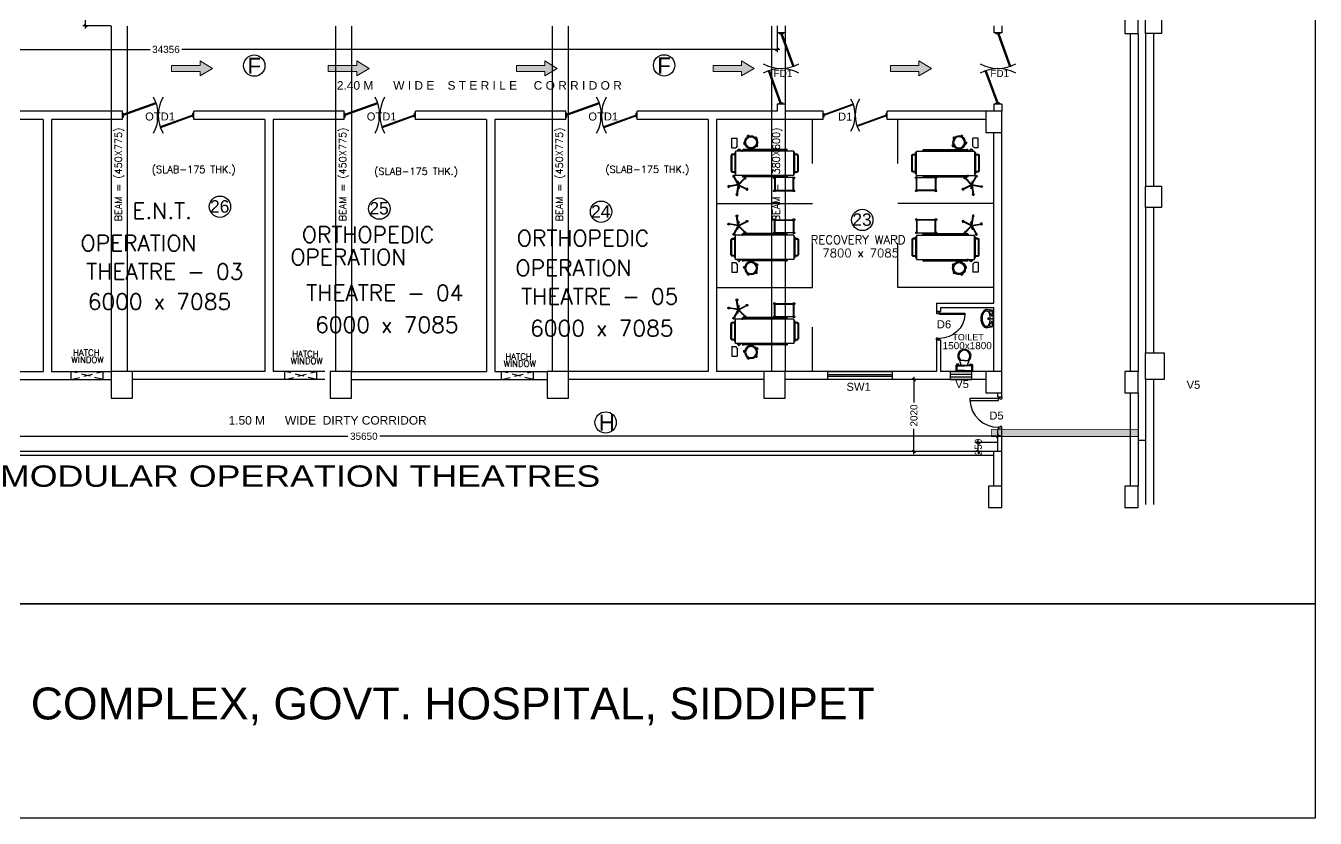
# Model space of a CAD drawing. Header units: inches. Extents: x 29 to 58722, y 13 to 52640.
# Drawn here: x 22475 to 58722, y 13 to 22287 of the extents above; entities that cross this region are included whole.
import ezdxf
from ezdxf.enums import TextEntityAlignment as Align

# ---------------------------------------------------------------- set-up
doc = ezdxf.new("R2010")
doc.units = ezdxf.units.IN
doc.header["$MEASUREMENT"] = 0
doc.linetypes.add('DASHED', pattern=[0.75, 0.5, -0.25])
doc.linetypes.add('HIDDEN', pattern=[0.375, 0.25, -0.125])
for name, color, linetype in [('BEAMS', 1, 'Continuous'), ('Beds', 33, 'Continuous'), ('BLOCKS-PROP', 2, 'Continuous'), ('Cal Hat', 8, 'Continuous'), ('DOOR', 32, 'Continuous'), ('Exp.Joint', 104, 'Continuous'), ('Fire Door', 10, 'Continuous'), ('furniture', 33, 'Continuous'), ('joinery', 7, 'Continuous'), ('LA-column', 3, 'Continuous'), ('LOADING', 140, 'Continuous'), ('P-Wall', 8, 'Continuous'), ('Room Dim', 1, 'Continuous'), ('TEXT', 6, 'Continuous'), ('TITLE', 7, 'Continuous'), ('Toi-Euip', 8, 'Continuous'), ('toi-fix', 46, 'Continuous'), ('TXT', 6, 'Continuous'), ('Walls', 7, 'Continuous'), ('WIN', 151, 'Continuous'), ('Window', 4, 'Continuous')]:
    doc.layers.add(name, color=color, linetype=linetype)
doc.styles.add('ari', font='arial.ttf')
doc.styles.add('ARIAL', font='arial.ttf')
doc.styles.add('ROMANS', font='romans.shx')
doc.linetypes.add('ZIGZAG', pattern='A,0.0001,-0.2,[131,ltypeshp.shx,S=0.2,R=0,X=-0.2,Y=0],-0.4,[131,ltypeshp.shx,S=0.2,R=180,X=0.2,Y=0],-0.2', length=0.8001)
doc.dimstyles.new('int. dim', dxfattribs={"dimtxt": 450, "dimasz": 80, "dimexe": 80, "dimexo": 0, "dimgap": 70, "dimtad": 0, "dimdec": 0, "dimzin": 12, "dimdsep": 46, "dimtxsty": 'ari', "dimblk": 'OBLIQUE', "dimcen": 2, "dimdle": 80, "dimclrd": 256, "dimclre": 256, "dimclrt": 6, "dimadec": 0, "dimazin": 0, "dimtfac": 1, "dimtdec": 0, "dimtix": 1, "dimtmove": 2, "dimatfit": 3, "dimfxl": 1, "dimtolj": 1, "dimtzin": 0, "dimlwd": -1, "dimlwe": -1, "dimarcsym": 0})

# ---------------------------------------------------------------- blocks, each defined once
blk = doc.blocks.new('A$C15456D16')
at = {"layer": 'Fire Door'}
for p, q in [((-1000, 56), (-972, 56)), ((-1000, -56), (-1000, 56)), ((-1000, 56), (-972, 56)), ((-1000, -56), (-1000, 56)), ((-1000, 56), (-972, 56)), ((-1000, -56), (-1000, 56)), ((-979, -23), (-969, 4)), ((-979, -23), (-969, 4)), ((-979, -23), (-969, 4)), ((-972, -56), (-972, 56)), ((-972, -56), (-972, 56)), ((-972, -56), (-972, 56)), ((-969, 4), (-56, -329)), ((-969, 4), (-56, -329)), ((-969, 4), (-56, -329)), ((969, -4), (56, 329)), ((969, -4), (56, 329)), ((969, -4), (56, 329)), ((979, 23), (65, 355)), ((979, 23), (65, 355)), ((979, 23), (65, 355)), ((248, 289), (238, 262)), ((248, 289), (238, 262)), ((248, 289), (238, 262)), ((791, 76), (243, 276)), ((791, 76), (243, 276)), ((791, 76), (243, 276)), ((796, 89), (786, 63)), ((796, 89), (786, 63)), ((796, 89), (786, 63)), ((979, 23), (969, -4)), ((979, 23), (969, -4)), ((979, 23), (969, -4)), ((1000, 56), (972, 56)), ((972, -56), (972, 56)), ((1000, 56), (972, 56)), ((972, -56), (972, 56)), ((1000, 56), (972, 56)), ((972, -56), (972, 56)), ((1000, -56), (1000, 56)), ((1000, -56), (1000, 56)), ((1000, -56), (1000, 56)), ((-1000, -56), (-972, -56)), ((-1000, -56), (-972, -56)), ((-1000, -56), (-972, -56)), ((-979, -23), (-65, -355)), ((-979, -23), (-65, -355)), ((-979, -23), (-65, -355)), ((-796, -89), (-786, -63)), ((-796, -89), (-786, -63)), ((-796, -89), (-786, -63)), ((-791, -76), (-243, -276)), ((-791, -76), (-243, -276)), ((-791, -76), (-243, -276)), ((-238, -262), (-248, -289)), ((-238, -262), (-248, -289)), ((-238, -262), (-248, -289)), ((1000, -56), (972, -56)), ((1000, -56), (972, -56)), ((1000, -56), (972, -56))]:
    blk.add_line(p, q, dxfattribs=at)
at = {"layer": 'Fire Door', "extrusion": (0, 0, -1)}
for centre, major_axis, start_param, end_param in [((-1000, 0), (-1000, 0), 2.617886, 3.665084), ((-1000, 0), (-1000, 0), 2.617886, 3.665084), ((-1000, 0), (-1000, 0), 2.617886, 3.665084), ((1000, 0), (1000, 0), 2.618102, 3.665299), ((1000, 0), (1000, 0), 2.618102, 3.665299), ((1000, 0), (1000, 0), 2.618102, 3.665299)]:
    blk.add_ellipse(centre, major_axis=major_axis, ratio=1, start_param=start_param, end_param=end_param, dxfattribs=at)
blk = doc.blocks.new('Z$W@#5624')
at = {"layer": 'DOOR'}
for p, q in [((19, 470), (840, 769)), ((28, 446), (849, 745)), ((188, 518), (680, 697)), ((676, 709), (685, 685)), ((0, 400), (0, 499)), ((0, 499), (25, 499)), ((0, 400), (25, 400)), ((19, 470), (28, 446)), ((25, 400), (25, 499)), ((183, 529), (192, 506)), ((1770, 453), (949, 154)), ((1779, 429), (957, 130)), ((1610, 381), (1117, 202)), ((1614, 369), (1606, 393)), ((1779, 429), (1770, 453)), ((1798, 499), (1773, 499)), ((1773, 400), (1773, 499)), ((1798, 400), (1773, 400)), ((1798, 400), (1798, 499)), ((1113, 214), (1122, 190))]:
    blk.add_line(p, q, dxfattribs=at)
at = {"layer": 'DOOR', "color": 145}
for centre, start_param, end_param in [((0, 449), 2.617994, 3.665191), ((1798, 449), -0.523599, 0.523599)]:
    blk.add_ellipse(centre, major_axis=(-899, 0), ratio=1, start_param=start_param, end_param=end_param, dxfattribs=at)
blk = doc.blocks.new('HF12177-P')
for p, q in [((-0.02, -0.007), (-0.189, 0.225)), ((0, 0), (-0.172, 0.237)), ((0, 0), (0.172, 0.237)), ((0.02, -0.007), (0.189, 0.225)), ((-0.063, -0.027), (-0.295, -0.102)), ((-0.01, -0.031), (-0.289, -0.121)), ((-0.12, -0.015), (-0.12, -0.019)), ((-0.112, -0.007), (0.112, -0.007)), ((-0.112, -0.027), (0.112, -0.027)), ((-0.1, -0.007), (-0.1, -0.027)), ((-0.01, -0.031), (-0.01, -0.324)), ((0.01, -0.031), (0.01, -0.324)), ((0.01, -0.031), (0.289, -0.121)), ((0.063, -0.027), (0.295, -0.102)), ((0.1, -0.007), (0.1, -0.027)), ((0.12, -0.015), (0.12, -0.019))]:
    blk.add_line(p, q)
for centre, radius, start, end in [((-0.185, 0.238), 0.03, 325.4712, 286.5288), ((-0.182, 0.23), 0.008, 126.3733, 216), ((0, -0.017), 0.315, 125.6267, 126.3733), ((-0.179, 0.233), 0.008, 36, 125.6267), ((0.185, 0.238), 0.03, 253.4712, 214.5288), ((0.179, 0.233), 0.008, 54.3733, 144), ((0, -0.017), 0.315, 53.6267, 54.3733), ((0.182, 0.23), 0.008, 324, 53.6267), ((-0.3, -0.114), 0.03, 37.4712, 358.5288), ((-0.293, -0.11), 0.008, 108, 197.6267), ((0, -0.017), 0.315, 197.6267, 198.3733), ((-0.291, -0.114), 0.008, 198.3733, 288), ((-0.112, -0.015), 0.008, 90, 180), ((-0.112, -0.019), 0.008, 180, 270), ((0, -0.332), 0.03, 109.4712, 70.5288), ((-0.002, -0.324), 0.008, 180, 269.6267), ((0, -0.017), 0.315, 269.6267, 270.3733), ((0.002, -0.324), 0.008, 270.3733, 0), ((0.112, -0.015), 0.008, 0, 90), ((0.112, -0.019), 0.008, 270, 0), ((0.3, -0.114), 0.03, 181.4712, 142.5288), ((0.291, -0.114), 0.008, 252, 341.6267), ((0.293, -0.11), 0.008, 342.3733, 72), ((0, -0.017), 0.315, 341.6267, 342.3733)]:
    blk.add_arc(centre, radius, start, end)
blk = doc.blocks.new('HF10037A-P')
for p, q in [((-0.216, 0.279), (-0.23, 0.221)), ((-0.23, 0.221), (-0.206, 0.215)), ((-0.216, 0.279), (-0.192, 0.273)), ((-0.192, 0.273), (-0.206, 0.215)), ((-0.164, 0.006), (-0.149, 0.026)), ((-0.164, 0.006), (-0.116, -0.03)), ((-0.149, 0.026), (-0.101, -0.01)), ((-0.03, 0.413), (-0.03, 0.388)), ((0.03, 0.413), (-0.03, 0.413)), ((0.03, 0.388), (-0.03, 0.388)), ((0.03, 0.413), (0.03, 0.388)), ((0.096, -0.011), (0.146, 0.023)), ((0.111, 0.011), (0.116, 0.003)), ((0.111, -0.031), (0.16, 0.003)), ((0.16, 0.003), (0.146, 0.023)), ((0.191, 0.27), (0.215, 0.277)), ((0.191, 0.27), (0.209, 0.212)), ((0.191, 0.237), (0.2, 0.24)), ((0.209, 0.212), (0.233, 0.22)), ((0.215, 0.277), (0.233, 0.22)), ((-0.116, -0.03), (-0.101, -0.01)), ((0.111, -0.031), (0.096, -0.011))]:
    blk.add_line(p, q)
for radius in [0.21, 0.177]:
    blk.add_circle((0, 0.177), radius)
for centre, radius, start, end in [((0, 0.325), 0.0925, 71.0754, 108.9246), ((-0.138, 0.229), 0.0925, 147.3419, 185.1912), ((-0.284, 0.265), 0.0925, 327.3419, 5.1912), ((-0.087, 0.058), 0.0925, 214.1875, 252.0368), ((-0.177, -0.062), 0.0925, 34.1875, 72.0368), ((0, 0.475), 0.0925, 251.0754, 288.9246), ((0.171, -0.066), 0.0925, 105.5121, 143.3614), ((0, 0.177), 0.2, 303.6037, 17.3657), ((0.086, 0.058), 0.0925, 285.5121, 323.3614), ((0.284, 0.268), 0.0925, 178.8412, 216.6904), ((0.141, 0.222), 0.0925, 358.8412, 36.6904)]:
    blk.add_arc(centre, radius, start, end)
blk = doc.blocks.new('ME17678-P')
at = {"layer": 'furniture', "color": 21}
for p, q in [((-0.05, 0.175), (0.26, 0.175)), ((-0.05, 0.175), (-0.05, 0.05)), ((0, 0), (-0.05, 0.05)), ((0, 0), (0.26, 0)), ((0.26, 0.175), (0.26, 0))]:
    blk.add_line(p, q, dxfattribs=at)
blk = doc.blocks.new('A$C6969112B')
at = {"layer": 'furniture', "color": 8}
for p, q in [((428, 1689), (478, 1729)), ((428, 1654), (478, 1615)), ((432, 1559), (432, 1557)), ((434, 343), (434, 1557)), ((451, 343), (451, 1557)), ((453, 1559), (453, 1557)), ((476, 1595), (476, 1561)), ((478, 1766), (1160, 1766)), ((478, 131), (478, 1766)), ((521, 1793), (1116, 1793)), ((521, 1766), (521, 1793)), ((1116, 1766), (1116, 1793)), ((1160, 131), (1160, 1766)), ((1162, 1595), (1162, 1561)), ((1185, 1559), (1185, 1557)), ((1186, 343), (1186, 1557)), ((1204, 343), (1204, 1557)), ((1205, 1559), (1205, 1557)), ((1234, 703), (1212, 703)), ((1212, 703), (1212, 650)), ((1223, 650), (1212, 650)), ((1223, 131), (1223, 676)), ((1223, 676), (1594, 676)), ((1223, 659), (1577, 659)), ((1234, 703), (1234, 676)), ((1577, 659), (1577, 148)), ((1605, 703), (1583, 703)), ((1583, 703), (1583, 676)), ((1594, 676), (1594, 131)), ((1605, 650), (1594, 650)), ((1605, 703), (1605, 650)), ((432, 340), (432, 343)), ((453, 340), (453, 343)), ((476, 304), (476, 339)), ((1160, 131), (478, 131)), ((521, 105), (521, 131)), ((1116, 105), (521, 105)), ((1116, 105), (1116, 131)), ((1162, 304), (1162, 339)), ((1185, 340), (1185, 343)), ((1205, 340), (1205, 343)), ((1223, 157), (1212, 157)), ((1212, 157), (1212, 105)), ((1234, 105), (1212, 105)), ((1577, 148), (1223, 148)), ((1594, 131), (1223, 131)), ((1234, 131), (1234, 105)), ((1583, 131), (1583, 105)), ((1605, 105), (1583, 105)), ((1605, 157), (1594, 157)), ((1605, 157), (1605, 105))]:
    blk.add_line(p, q, dxfattribs=at)
for points in [[(565, 1793), (565, 1854, -0.414214), (608, 1897), (1029, 1897, -0.414214), (1073, 1854), (1073, 1793)], [(587, 1793), (587, 1854, -0.414214), (608, 1875), (1029, 1875, -0.414214), (1051, 1854), (1051, 1793)], [(476, 1593), (451, 1585, 0.318781), (430, 1563), (430, 1559), (455, 1559), (455, 1563), (476, 1563)], [(1162, 1593), (1186, 1585, -0.318781), (1208, 1563), (1208, 1559), (1182, 1559), (1182, 1563), (1162, 1563)], [(476, 307), (451, 314, -0.318781), (430, 336), (430, 340), (455, 340), (455, 336), (476, 336)], [(1073, 105), (1073, 44, -0.414214), (1029, 0), (608, 0, -0.414214), (565, 44), (565, 105)], [(1051, 105), (1051, 44, -0.414214), (1029, 22), (608, 22, -0.414214), (587, 44), (587, 105)], [(1162, 307), (1186, 314, 0.318781), (1208, 336), (1208, 340), (1182, 340), (1182, 336), (1162, 336)]]:
    blk.add_lwpolyline(points, format="xyb", dxfattribs=at)
for points in [[(432, 1557), (453, 1557)], [(476, 1595), (478, 1595)], [(476, 1561), (478, 1561)], [(1162, 1595), (1160, 1595)], [(1162, 1561), (1160, 1561)], [(1205, 1557), (1185, 1557)], [(432, 343), (453, 343)], [(476, 339), (478, 339)], [(476, 304), (478, 304)], [(1162, 339), (1160, 339)], [(1162, 304), (1160, 304)], [(1205, 343), (1185, 343)]]:
    blk.add_lwpolyline(points, dxfattribs=at)
blk.add_circle((435, 1672), 9.27, dxfattribs=at)
for centre, radius, start, end in [((441, 1672), 21.4, 125.427, 234.573), ((1289, 676), 80.7, 161.0754, 198.9246), ((1158, 676), 80.7, 0, 18.9246), ((1660, 676), 80.7, 161.0754, 180), ((1529, 676), 80.7, 341.0754, 18.9246), ((1289, 131), 80.7, 161.0754, 198.9246), ((1158, 131), 80.7, 341.0754, 0), ((1660, 131), 80.7, 180, 198.9246), ((1529, 131), 80.7, 341.0754, 18.9246)]:
    blk.add_arc(centre, radius, start, end, dxfattribs=at)
at = {"layer": 'LOADING', "color": 8, "xscale": -872.7299101983663, "yscale": 872.7299101983663, "zscale": 872.7299101979671}
blk.add_blockref('ME17678-P', (343, 1719), dxfattribs=at)
at = {"layer": 'LOADING', "color": 8, "yscale": 872.7299101983663, "zscale": 872.7299101979671}
for name, p, xscale, rotation in [('HF12177-P', (1425, 1676), -872.7299101979006, 170.2976301882088), ('HF10037A-P', (215, 1178), -872.7299102004868, 353.6512974186875)]:
    blk.add_blockref(name, p, dxfattribs=dict(at, xscale=xscale, rotation=rotation))
blk = doc.blocks.new('1000')
at = {"layer": 'DOOR'}
for p, q in [((0, -100), (0, 0)), ((0, 0), (50, 0)), ((50, -100), (0, -100)), ((50, 0), (50, -2)), ((63, -49), (50, -49)), ((50, -49), (50, -100)), ((50, -100), (50, -901)), ((100, -100), (50, -100)), ((63, -13), (61, -13)), ((63, -13), (63, -49)), ((100, -901), (100, -100)), ((837, -13), (837, -49)), ((837, -13), (839, -13)), ((837, -49), (850, -49)), ((850, 0), (850, -2)), ((900, 0), (850, 0)), ((850, -49), (850, -100)), ((850, -100), (900, -100)), ((900, -100), (900, 0)), ((50, -901), (100, -901))]:
    blk.add_line(p, q, dxfattribs=at)
for centre, major_axis, start_param, end_param in [((50, -13), (-7.95, 7.95), 3.926991, 5.497787), ((850, -13), (7.95, 7.95), 0.785398, 2.356194)]:
    blk.add_ellipse(centre, major_axis=major_axis, ratio=1, start_param=start_param, end_param=end_param, dxfattribs=at)
at = {"layer": 'DOOR', "color": 145}
blk.add_ellipse((64, -115), major_axis=(-520, 590), ratio=1, start_param=2.464943, end_param=4.009476, dxfattribs=at)
blk = doc.blocks.new('_Oblique')
at = {"color": 0, "linetype": 'ByBlock', "lineweight": -2}
blk.add_line((-0.5, -0.5), (0.5, 0.5), dxfattribs=at)
blk = doc.blocks.new('*D48')
at = {"layer": 'Defpoints', "color": 0}
for p in [(47760, 12342), (47442, 10322), (47760, 10322)]:
    blk.add_point(p, dxfattribs=at)
at = {"layer": 'P-Wall'}
for p, q in [((47760, 12342), (47362, 12342)), ((47442, 12422), (47442, 11702)), ((47442, 10242), (47442, 10962)), ((47760, 10322), (47362, 10322))]:
    blk.add_line(p, q, dxfattribs=at)
at = {"layer": 'P-Wall', "xscale": 80, "yscale": 80, "zscale": 80}
for p, rotation in [((47442, 12342), 90), ((47442, 10322), 270)]:
    blk.add_blockref('_Oblique', p, dxfattribs=dict(at, rotation=rotation))
at = {"layer": 'P-Wall', "color": 6, "insert": (47442, 11332), "char_height": 200, "attachment_point": 5, "rotation": 90, "style": 'ari'}
blk.add_mtext('\\A1;2020', dxfattribs=at)
blk = doc.blocks.new('*D49')
at = {"layer": 'Defpoints', "color": 0}
for p in [(49251, 10572), (49802, 10572), (49687, 10322)]:
    blk.add_point(p, dxfattribs=at)
at = {"layer": 'P-Wall'}
for p, q in [((49802, 10572), (49171, 10572)), ((49251, 10572), (49251, 10652)), ((49251, 10322), (49251, 10572)), ((49687, 10322), (49171, 10322)), ((49251, 10322), (49251, 10242))]:
    blk.add_line(p, q, dxfattribs=at)
at = {"layer": 'P-Wall', "xscale": 80, "yscale": 80, "zscale": 80}
for p, rotation in [((49251, 10572), 270), ((49251, 10322), 90)]:
    blk.add_blockref('_Oblique', p, dxfattribs=dict(at, rotation=rotation))
at = {"layer": 'P-Wall', "color": 6, "insert": (49251, 10447), "char_height": 200, "attachment_point": 5, "rotation": 90, "style": 'ari'}
blk.add_mtext('\\A1;250', dxfattribs=at)
blk = doc.blocks.new('A$C5FEC0201')
at = {"layer": 'Toi-Euip'}
for p, q in [((0, 473), (185, 494)), ((0, 465), (191, 487)), ((0, 473), (0, 21)), ((10, 458), (10, 40)), ((0, 29), (191, 7)), ((0, 21), (185, 0)), ((72, 323), (39, 323)), ((72, 248), (39, 248)), ((67, 169), (39, 169)), ((54, 310), (54, 337)), ((54, 236), (54, 262)), ((54, 156), (54, 183)), ((173, 246), (112, 246)), ((143, 277), (143, 216))]:
    blk.add_line(p, q, dxfattribs=at)
for centre, radius in [((54, 323), 6.43), ((54, 248), 6.43), ((54, 169), 6.43), ((143, 246), 21.6), ((143, 246), 15.5), ((143, 246), 10.9)]:
    blk.add_circle(centre, radius, dxfattribs=at)
for centre, radius, start, end in [((-15, 454), 24.7, 11.1451, 53.7785), ((66, 397), 34, 151.9192, 201.3561), ((75, 413), 49.2, 215.0585, 257.193), ((155, 371), 126, 140.5982, 160.4136), ((76, 442), 20.7, 62.4908, 153.191), ((73, 396), 31.9, 253.9654, 299.9209), ((68, 406), 56.9, 34.9669, 71.6496), ((114, 361), 26.8, 118.2715, 163.614), ((107, 378), 8.55, 353.1526, 127.3039), ((273, 323), 167, 149.5902, 175.9719), ((120, 410), 8.6, 136.0403, 216.1074), ((101, 427), 17.9, 320.4642, 39.5358), ((121, 409), 8.72, 204.5104, 300.3287), ((203, 375), 80.1, 113.693, 156.3813), ((191, 356), 94.7, 75.5854, 102.6546), ((195, 411), 83.2, 73.2392, 96.9959), ((198, 409), 78.1, 56.7911, 95.1402), ((173, 329), 126, 27.7975, 70.6946), ((197, 387), 106, 42.34, 78.5521), ((182, 367), 123, 31.8415, 61.2146), ((66, 263), 287, 13.6801, 43.1199), ((73, 260), 247, 0.5187, 31.0564), ((135, 301), 200, 16.9894, 40.6854), ((45, 247), 303, 336.1951, 21.8497), ((-16, 41), 25.7, 308.7487, 358.5796), ((66, 95), 34, 158.6439, 208.0808), ((75, 79), 49.2, 102.807, 144.9415), ((155, 121), 126, 199.5864, 219.4018), ((76, 50), 20.7, 206.809, 297.5092), ((73, 96), 31.9, 60.0791, 106.0346), ((68, 86), 56.9, 288.3504, 325.0331), ((114, 132), 26.8, 196.386, 241.7285), ((898, 213), 801, 171.2228, 177.52), ((830, 250), 732, 180.2431, 185.5482), ((397, 201), 296, 184.2321, 193.8267), ((107, 113), 7.39, 228.2984, 348.6803), ((218, 146), 110, 188.0202, 245.0221), ((120, 82), 8.6, 143.8926, 223.9597), ((121, 84), 7.73, 75.1523, 157.9307), ((101, 65), 17.9, 320.4642, 39.5358), ((200, 112), 70.9, 246.7779, 302.4081), ((198, 99), 99.5, 262.3942, 318.6169), ((196, 102), 94.4, 267.2238, 318.0895), ((164, 170), 140, 301.8603, 338.3132), ((67, 229), 275, 316.2173, 337.6674), ((60, 236), 294, 316.3845, 351.023), ((23, 243), 298, 335.4107, 3.8454), ((83, 251), 274, 347.1391, 16.8516)]:
    blk.add_arc(centre, radius, start, end, dxfattribs=at)
blk = doc.blocks.new('A$C70ED7303')
at = {"layer": 'toi-fix', "color": 8}
for p, q in [((0, 0), (229, 0)), ((229, 0), (229, -174)), ((-229, 0), (0, 0)), ((-229, -174), (-229, 0)), ((229, -174), (-229, -174)), ((-218, -207), (-218, -185)), ((-218, -185), (-174, -185)), ((-153, -207), (-218, -207)), ((-207, -44), (-207, -131)), ((0, -22), (-185, -22)), ((-185, -153), (0, -153)), ((-174, -185), (-174, -174)), ((-153, -174), (-153, -207)), ((-87, -174), (-131, -305)), ((0, -305), (-87, -305)), ((0, -22), (185, -22)), ((185, -153), (0, -153)), ((0, -305), (87, -305)), ((87, -174), (131, -305)), ((153, -174), (153, -207)), ((153, -207), (218, -207)), ((174, -185), (174, -174)), ((218, -185), (174, -185)), ((207, -44), (207, -131)), ((218, -207), (218, -185))]:
    blk.add_line(p, q, dxfattribs=at)
for centre, major_axis, start_param, end_param in [((-188, -41), (13.6, -13.6), 2.214297, 4.068888), ((-188, -134), (-13.6, -13.6), 5.35589, 7.21048), ((-7, -436), (-128, -128), 4.686239, 7.105146), ((5, -435), (-113, -113), 4.541602, 7.039318), ((7, -436), (56, -172), -0.351019, 2.067888), ((-5, -435), (-113, -113), 0.814663, 3.31238), ((188, -41), (13.6, -13.6), 0.643501, 2.498091), ((188, -134), (-13.6, -13.6), 0.643501, 2.498091)]:
    blk.add_ellipse(centre, major_axis=major_axis, ratio=1, start_param=start_param, end_param=end_param, dxfattribs=at)
blk = doc.blocks.new('A$C6C0004E6')
at = {"layer": 'DOOR', "color": 161, "linetype": 'Continuous'}
for p, q in [((-900, 0), (-900, 230)), ((0, 0), (0, 230))]:
    blk.add_line(p, q, dxfattribs=at)
at = {"layer": 'DOOR', "color": 161, "linetype": 'DASHED', "ltscale": 500}
for p, q in [((-900, 0), (0, 230)), ((0, 0), (-900, 230))]:
    blk.add_line(p, q, dxfattribs=at)
blk = doc.blocks.new('A$C279266B1')
at = {"lineweight": 0}
h = blk.add_hatch(color=3, dxfattribs=at)
h.set_gradient(color1=(55, 181, 38), color2=(106, 220, 91), rotation=90, one_color=1, tint=0.61, name='CYLINDER')
h.paths.add_polyline_path([(0, -88), (-798, -88), (-798, -211), (-1152, 0), (-798, 211), (-798, 88), (0, 88)])
at = {"color": 7, "lineweight": 0, "flags": 128}
blk.add_lwpolyline([(0, -88), (-798, -88), (-798, -211), (-1152, 0), (-798, 211), (-798, 88), (0, 88), (0, -88)], dxfattribs=at)
blk = doc.blocks.new('*D59')
at = {"layer": 'BEAMS'}
for p, q in [((24875, 37337), (24077, 37337)), ((24157, 37417), (24157, 30248)), ((24157, 22207), (24157, 29375)), ((24875, 22287), (24077, 22287))]:
    blk.add_line(p, q, dxfattribs=at)
at = {"layer": 'Defpoints', "color": 0}
for p in [(24875, 37337, 2), (24157, 22287), (24875, 22287, 2)]:
    blk.add_point(p, dxfattribs=at)
at = {"layer": 'BEAMS', "xscale": 80, "yscale": 80, "zscale": 80}
for p, rotation in [((24157, 37337), 90), ((24157, 22287), 270)]:
    blk.add_blockref('_Oblique', p, dxfattribs=dict(at, rotation=rotation))
at = {"layer": 'BEAMS', "color": 6, "insert": (24157, 29812), "char_height": 200, "attachment_point": 5, "rotation": 90, "style": 'ari'}
blk.add_mtext('\\A1;15050', dxfattribs=at)
blk = doc.blocks.new('*D61')
at = {"layer": 'BEAMS'}
for p, q in [((43593, 22087), (43593, 21542)), ((9157, 21622), (25969, 21622)), ((9237, 21087), (9237, 21702)), ((43673, 21622), (26861, 21622))]:
    blk.add_line(p, q, dxfattribs=at)
at = {"layer": 'Defpoints', "color": 0}
for p in [(43593, 22087), (43593, 21622), (9237, 21087, -18)]:
    blk.add_point(p, dxfattribs=at)
at = {"layer": 'BEAMS', "xscale": 80, "yscale": 80, "zscale": 80, "rotation": 180}
blk.add_blockref('_Oblique', (9237, 21622), dxfattribs=at)
at = {"layer": 'BEAMS', "xscale": 80, "yscale": 80, "zscale": 80}
blk.add_blockref('_Oblique', (43593, 21622), dxfattribs=at)
at = {"layer": 'BEAMS', "color": 6, "insert": (26415, 21622), "char_height": 200, "attachment_point": 5, "style": 'ari'}
blk.add_mtext('\\A1;34356', dxfattribs=at)
blk = doc.blocks.new('*D65')
at = {"layer": 'BEAMS'}
for p, q in [((14152, 11036), (14152, 10667)), ((14072, 10747), (31531, 10747)), ((49882, 10747), (32423, 10747)), ((49802, 10572), (49802, 10827))]:
    blk.add_line(p, q, dxfattribs=at)
at = {"layer": 'Defpoints', "color": 0}
for p in [(14152, 11036), (49802, 10747), (49802, 10572)]:
    blk.add_point(p, dxfattribs=at)
at = {"layer": 'BEAMS', "xscale": 80, "yscale": 80, "zscale": 80, "rotation": 180}
blk.add_blockref('_Oblique', (14152, 10747), dxfattribs=at)
at = {"layer": 'BEAMS', "xscale": 80, "yscale": 80, "zscale": 80}
blk.add_blockref('_Oblique', (49802, 10747), dxfattribs=at)
at = {"layer": 'BEAMS', "color": 6, "insert": (31977, 10747), "char_height": 200, "attachment_point": 5, "style": 'ari'}
blk.add_mtext('\\A1;35650', dxfattribs=at)

msp = doc.modelspace()

# ---------------------------------------------------------------- hatches: boundary and pattern name
at = {"layer": 'Exp.Joint', "linetype": 'HIDDEN'}
msp.add_hatch(color=256, dxfattribs=at).paths.add_polyline_path([(49617.077, 10941.967), (53747.078, 10941.967), (53747.078, 10741.967), (49617.077, 10741.967)])

# ---------------------------------------------------------------- linework, layer by layer
at = {"layer": 'BEAMS', "linetype": 'DASHED'}
for p, q in [((24874.493, 22286.584), (24874.493, 12571.546)), ((25324.493, 22286.584), (25324.493, 12571.546)), ((31182.994, 22286.599), (31182.994, 12571.562)), ((31632.994, 22286.599), (31632.994, 12571.562)), ((37275.907, 22286.599, -2.39), (37275.907, 12571.562, -2.39)), ((37725.907, 22286.599, -2.39), (37725.907, 12571.562, -2.39)), ((43439.907, 22286.599, -2.39), (43439.907, 12571.562, -2.39)), ((43819.907, 22286.599, -2.39), (43819.907, 12571.562, -2.39))]:
    msp.add_line(p, q, dxfattribs=at)
at = {"layer": 'BEAMS', "color": 6}
for points in [[(28.849, 52640.385), (58722.019, 52640.385), (58722.019, 6039.12), (28.849, 6039.12)], [(28.849, 6039.12), (58722.019, 6039.12), (58722.019, 13.094), (28.849, 13.094)]]:
    msp.add_lwpolyline(points, close=True, dxfattribs=at)
at = {"layer": 'Beds', "linetype": 'ZIGZAG', "ltscale": 0.6}
for p, q in [((44587.32, 18414.07), (44587.32, 19656.57)), ((46986.847, 18414.07), (46986.847, 19656.57)), ((41887.083, 17295.839), (44587.32, 17295.839)), ((49687.083, 17295.839), (46986.847, 17295.839)), ((44587.32, 14931.863), (44587.32, 16174.363)), ((46986.847, 14931.863), (46986.847, 16174.363)), ((41887.083, 14933.703), (44587.32, 14933.703)), ((49687.083, 14933.703), (46986.847, 14933.703)), ((44587.32, 12571.567), (44587.32, 13814.067))]:
    msp.add_line(p, q, dxfattribs=at)
at = {"layer": 'Cal Hat', "color": 1, "lineweight": 25}
for centre in [(28896.57, 21166.678), (40420.09, 21174.757), (27933.082, 17200.607), (32413.271, 17149.541), (38645.899, 17060.192), (45990.358, 16830.52), (38775.235, 11136.128)]:
    msp.add_circle(centre, 300, dxfattribs=at)
at = {"layer": 'Exp.Joint', "linetype": 'HIDDEN'}
msp.add_line((53947.078, 10630.885, 0.191), (53747.078, 10630.885, 0.191), dxfattribs=at)
msp.add_line((53947.078, 10630.885, 0.191), (53747.078, 10630.885, 0.191), dxfattribs=at)
at = {"layer": 'Exp.Joint', "linetype": 'HIDDEN', "const_width": 20, "elevation": 0.191}
msp.add_lwpolyline([(49617.077, 10941.967), (53747.078, 10941.967), (53747.078, 10741.967), (49617.077, 10741.967)], close=True, dxfattribs=at)
at = {"layer": 'LA-column', "color": 2}
for points, elevation in [([(53747.083, 22066.538), (53747.083, 22666.538), (53367.083, 22666.538), (53367.083, 22066.538)], 3.421), ([(54397.083, 22066.538), (53947.083, 22066.538), (53947.083, 22666.538), (54397.083, 22666.538)], 3.421), ([(49917.082, 19286.581), (49917.082, 19886.581), (49467.082, 19886.581), (49467.082, 19286.581)], 2.39), ([(54397.083, 17176.818), (53947.083, 17176.818), (53947.083, 17776.818), (54397.083, 17776.818)], 3.421), ([(54477.083, 12341.427), (53947.083, 12341.427), (53947.083, 13091.427), (54477.083, 13091.427)], 0.191), ([(25474.58, 11821.542), (25474.58, 12571.542), (24874.58, 12571.542), (24874.58, 11821.542)], 2.39), ([(31635.081, 11821.542), (31635.081, 12571.542), (31035.081, 12571.542), (31035.081, 11821.542)], 2.39), ([(37729.081, 11821.545), (37729.081, 12571.545), (37129.081, 12571.545), (37129.081, 11821.545)], 2.39), ([(43823.081, 11821.545), (43823.081, 12571.545), (43223.081, 12571.545), (43223.081, 11821.545)], 2.39), ([(49917.17, 11971.47), (49917.17, 12571.47), (49467.17, 12571.47), (49467.17, 11971.47)], 3.085), ([(53747.085, 11971.427), (53747.085, 12571.427), (53367.085, 12571.427), (53367.085, 11971.427)], 3.421), ([(49917.081, 8742.508), (49917.081, 9342.508), (49537.081, 9342.508), (49537.081, 8742.508)], 5.131), ([(53747.083, 8742.508), (53747.083, 9342.508), (53367.083, 9342.508), (53367.083, 8742.508)], 0.191)]:
    msp.add_lwpolyline(points, close=True, dxfattribs=dict(at, elevation=elevation))
at = {"layer": 'Walls', "linetype": 'Continuous'}
for p, q in [((43592.994, 22286.528), (43592.994, 22086.528)), ((43822.994, 22286.528), (43822.994, 22086.528)), ((49686.995, 22286.538), (49686.995, 22086.538)), ((49916.995, 22286.538), (49916.995, 22086.538)), ((43822.994, 22086.528), (43592.994, 22086.528)), ((49916.995, 22086.538), (49686.995, 22086.538)), ((53946.996, 22066.543, 2.39), (53946.992, 17776.935, 2.39)), ((54176.992, 22066.543, 2.39), (54176.992, 17776.935, 2.39)), ((43822.994, 20086.528), (43592.994, 20086.528)), ((43592.994, 20086.528), (43592.994, 19886.528)), ((43822.994, 20086.528), (43822.994, 19886.528)), ((49916.995, 20086.538), (49686.995, 20086.538)), ((49686.995, 20086.538), (49686.995, 19886.538)), ((49916.995, 20086.538), (49916.995, 19886.538)), ((25192.083, 19886.57), (21687.08, 19886.57, 2.39)), ((22967.083, 19656.57), (21687.08, 19656.57, 2.39)), ((22967.083, 19656.57), (22967.083, 12571.545)), ((25192.083, 19656.57), (23197.083, 19656.57)), ((23197.083, 19656.57), (23197.083, 12571.545)), ((25192.083, 19656.57), (25192.083, 19886.57)), ((31422.083, 19886.57), (27202.083, 19886.57)), ((27202.083, 19656.57), (27202.083, 19886.57)), ((29197.083, 19656.57), (27202.083, 19656.57)), ((29197.083, 19656.57), (29197.083, 12571.545)), ((31422.083, 19656.57), (29427.083, 19656.57)), ((29427.083, 19656.57), (29427.083, 12571.545)), ((31422.083, 19656.57), (31422.083, 19886.57)), ((37652.083, 19886.57), (33432.083, 19886.57)), ((33432.083, 19656.57), (33432.083, 19886.57)), ((35427.083, 19656.57), (33432.083, 19656.57)), ((35427.083, 19656.57), (35427.083, 12571.545)), ((37652.083, 19656.57), (35657.083, 19656.57)), ((35657.083, 19656.57), (35657.083, 12571.545)), ((37652.083, 19656.57), (37652.083, 19886.57)), ((43592.994, 19886.57), (39662.083, 19886.57)), ((39662.083, 19656.57), (39662.083, 19886.57)), ((41657.083, 19656.519), (39662.083, 19656.57)), ((41657.083, 19656.519), (41657.083, 12571.545)), ((44889.583, 19656.57), (41887.083, 19656.521)), ((41887.083, 19656.521), (41887.083, 12571.545)), ((44889.583, 19886.57), (43822.994, 19886.57)), ((44889.583, 19656.574), (44889.583, 19886.574)), ((49467.082, 19886.518, 1.929), (46689.583, 19886.574)), ((46689.583, 19656.574), (46689.583, 19886.574)), ((49467.082, 19656.518, 1.929), (46689.583, 19656.574)), ((49687.083, 14486.702), (49687.084, 19286.581)), ((49917.083, 12571.572), (49917.084, 19286.581)), ((53946.995, 17176.796, 2.39), (53946.994, 13091.41, 2.39)), ((54176.996, 17176.8, 2.39), (54176.994, 13091.41, 2.39)), ((48071.9, 14486.702), (49687.083, 14486.702)), ((48071.9, 14486.702), (48071.9, 14256.702)), ((48186.9, 14371.702), (49687.083, 14371.702)), ((48186.9, 14371.702), (48186.9, 14256.702)), ((49687.083, 12571.572), (49687.083, 14371.702)), ((48071.9, 13456.702), (48071.9, 12571.504)), ((48186.9, 13456.702), (48184.9, 12571.504)), ((19377.08, 12571.546), (22967.083, 12571.546)), ((19377.08, 12341.546), (24874.493, 12341.546)), ((23197.083, 12571.546), (24874.493, 12571.546)), ((29197.083, 12571.545), (25474.58, 12571.546)), ((30882.811, 12341.546), (25474.58, 12341.546)), ((30882.991, 12571.546), (29427.083, 12571.545)), ((31632.994, 12571.562), (35427.083, 12571.545)), ((31632.994, 12341.562), (37129.081, 12341.562)), ((35657.083, 12571.545), (37129.081, 12571.564)), ((41657.083, 12571.562), (37727.994, 12571.562)), ((43223.081, 12341.562), (37727.994, 12341.562)), ((43223.081, 12571.562), (41887.083, 12571.562)), ((48071.9, 12571.538), (43825.495, 12571.538)), ((49467.17, 12341.538), (43825.495, 12341.538)), ((49467.17, 12571.538), (48184.9, 12571.538)), ((53946.995, 12341.41, 2.39), (53946.994, 8828.828, 2.39)), ((54176.996, 12341.41, 2.39), (54176.994, 8828.828, 2.39)), ((49802.172, 11856.575), (49802.172, 11971.528)), ((49917.172, 11856.575), (49917.172, 11971.528)), ((53516.994, 11971.41, 2.39), (53516.993, 9342.49, 2.39)), ((53746.994, 11971.41, 2.39), (53746.993, 9342.49, 2.39)), ((49802.172, 10321.545), (49802.173, 10956.575)), ((49917.172, 10321.545), (49917.173, 10956.575)), ((49687.172, 9342.508), (49687.172, 10321.545)), ((49917.081, 9342.508, 5.131), (49917.172, 10321.545)), ((53516.902, 8742.49, 2.39), (53516.902, 8742.508, 2.39)), ((53746.992, 8742.508, 2.39), (53746.992, 8742.49, 2.39))]:
    msp.add_line(p, q, dxfattribs=at)
at = {"layer": 'Walls', "linetype": 'Continuous', "extrusion": (0.000145144, 2.25336e-17, 1)}
for p, q in [((53516.995, 22066.52, 2.39), (53516.996, 12571.41, 2.39)), ((53746.996, 22066.52, 2.39), (53746.996, 12571.41, 2.39))]:
    msp.add_line(p, q, dxfattribs=at)
at = {"layer": 'Walls'}
for p, q in [((49917.17, 12571.504), (48184.9, 12571.504)), ((49917.083, 12571.538), (49916.995, 12571.538)), ((49802.172, 11856.575), (49917.172, 11856.575)), ((49802.173, 10956.575), (49917.173, 10956.575))]:
    msp.add_line(p, q, dxfattribs=at)
for points in [[(49917.172, 10321.545), (14151.942, 10321.545), (14151.942, 19886.598)], [(49687.172, 10206.545), (14036.942, 10206.545), (14036.942, 11361.598)]]:
    msp.add_lwpolyline(points, dxfattribs=at)
at = {"layer": 'Walls', "linetype": 'Continuous'}
for points in [[(48071.9, 14256.702), (48186.9, 14256.702)], [(48071.9, 13456.702), (48186.9, 13456.702)]]:
    msp.add_lwpolyline(points, dxfattribs=at)
at = {"layer": 'WIN', "linetype": 'Continuous'}
for p, q in [((48466.668, 12571.504), (49066.668, 12571.504)), ((48466.668, 12341.504), (48466.668, 12571.504)), ((48466.668, 12341.504), (48466.668, 12571.504)), ((48466.668, 12494.838), (49066.668, 12494.838)), ((48466.668, 12418.171), (49066.668, 12418.171)), ((48466.668, 12341.504), (49066.668, 12341.504)), ((48534.094, 12340.492), (48534.094, 12341.504)), ((49066.668, 12341.504), (49066.668, 12571.504))]:
    msp.add_line(p, q, dxfattribs=at)
for points in [[(46825.697, 12341.538), (45025.697, 12341.538), (45025.697, 12571.538), (46825.697, 12571.538)], [(46825.697, 12424.321), (45025.697, 12424.321), (45025.697, 12488.755), (46825.697, 12488.755)]]:
    msp.add_lwpolyline(points, close=True, dxfattribs=at)

# ---------------------------------------------------------------- block references
at = {"layer": 'DOOR', "linetype": 'Continuous'}
for p, xscale, yscale, zscale in [((25192.083, 19272.403), 1.118059320375323, 1.118059320375323, 1.118059320375323), ((31422.083, 19272.403), 1.118059320375323, 1.118059320375323, 1.118059320375323), ((37652.083, 19272.403), 1.118059320375323, 1.118059320375323, 1.118059320375323), ((44889.583, 19324.908), 1.001247152686119, 1.001247152686119, 1.001247152686119)]:
    msp.add_blockref('Z$W@#5624', p, dxfattribs=dict(at, xscale=xscale, yscale=yscale, zscale=zscale))
at = {"layer": 'DOOR', "linetype": 'Continuous', "xscale": -0.8889234811067813, "yscale": 0.8889234811067581, "zscale": 0.8889234799527941, "rotation": 89.99998691376015}
msp.add_blockref('1000', (48071.9, 14256.701), dxfattribs=at)
at = {"layer": 'DOOR', "linetype": 'Continuous', "rotation": 270.0000130200481}
msp.add_blockref('1000', (49917.172, 11856.575), dxfattribs=at)
at = {"layer": 'Fire Door', "color": 3, "lineweight": 0, "xscale": -1, "rotation": 90}
for p in [(43707.994, 21086.546), (49801.995, 21086.557)]:
    msp.add_blockref('A$C15456D16', p, dxfattribs=at)
at = {"layer": 'P-Wall', "xscale": -1}
for p, rotation in [((44195.24, 19242.092), 90), ((47378.927, 15242.436), 270)]:
    msp.add_blockref('A$C6969112B', p, dxfattribs=dict(at, rotation=rotation))
at = {"layer": 'P-Wall'}
for p, rotation in [((47378.927, 19242.092), 270), ((44195.24, 15242.436), 90), ((44195.24, 12882.14), 90)]:
    msp.add_blockref('A$C6969112B', p, dxfattribs=dict(at, rotation=rotation))
at = {"layer": 'Room Dim', "color": 3, "lineweight": 0, "rotation": 180}
for p in [(26575.193, 21086.647), (30979.252, 21086.647), (36264.834, 21086.647), (41794.563, 21086.647), (46784.078, 21086.647)]:
    msp.add_blockref('A$C279266B1', p, dxfattribs=at)
at = {"layer": 'Toi-Euip', "xscale": 1.032431937754154, "yscale": 1.032431937754154, "zscale": 1.032431937754154, "rotation": 180}
msp.add_blockref('A$C5FEC0201', (49687.083, 14308.821), dxfattribs=at)
at = {"layer": 'toi-fix', "linetype": 'Continuous', "rotation": 180}
msp.add_blockref('A$C70ED7303', (48859.948, 12571.504), dxfattribs=at)
at = {"layer": 'Window', "linetype": 'Continuous', "xscale": -1}
for p in [(23745.574, 12341.608, -3.039), (29755.165, 12341.578, -3.039), (35849.162, 12341.562)]:
    msp.add_blockref('A$C6C0004E6', p, dxfattribs=at)

# ---------------------------------------------------------------- texts
at = {"layer": 'BEAMS', "char_height": 200, "width": 4121.57807, "attachment_point": 2, "rotation": 90, "style": 'ROMANS'}
for s, insert in [('BEAM = (450X775)', (24973.326, 18106.828, 0.916)), ('BEAM = (450X775)', (31281.827, 18106.844, 0.916)), ('BEAM = (450X775)', (37374.74, 18106.844, -1.474)), ('BEAM = (380X600)', (43468.74, 18106.844, -1.474))]:
    msp.add_mtext(s, dxfattribs=dict(at, insert=insert))
at = {"layer": 'BLOCKS-PROP', "color": 10, "style": 'ARIAL', "width": 1.2}
msp.add_text('MODULAR OPERATION THEATRES', height=600, dxfattribs=at).set_placement((30185.433, 9328.925), align=Align.CENTER)
at = {"layer": 'Cal Hat', "color": 1, "style": 'ARIAL'}
for s, height, p in [('F', 450.295, (28702.966, 20937.263)), ('F', 450.295, (40226.487, 20945.343)), ('26', 350, (27653.233, 17033.868)), ('25', 350, (32133.422, 16982.803)), ('24', 350, (38366.05, 16893.453)), ('23', 350, (45710.509, 16663.781)), ('H', 450.295, (38581.631, 10906.713))]:
    msp.add_text(s, height=height, dxfattribs=at).set_placement(p)
at = {"layer": 'Fire Door', "style": 'ARIAL'}
for p in [(43760.078, 20848.79), (49854.079, 20848.8)]:
    msp.add_text('FD1', height=200, dxfattribs=at).set_placement(p, align=Align.CENTER)
at = {"layer": 'joinery', "style": 'ari'}
for s, p in [('OTD1', (25829.508, 19624.579, -8.455)), ('OTD1', (32059.508, 19624.579, -8.455)), ('OTD1', (38289.508, 19624.579, -8.455)), ('D1', (45307.788, 19622.826, -13.147)), ('D6', (48085.997, 13783.966, 0.717)), ('V5', (48603.218, 12103.879, -1.631))]:
    msp.add_text(s, height=225, dxfattribs=at).set_placement(p)
for s, p in [('SW1', (45886.492, 12026.41)), ('V5', (55299.851, 12082.714, -23.6)), ('D5', (49763.015, 11218.735))]:
    msp.add_text(s, height=225, dxfattribs=at).set_placement(p, align=Align.CENTER)
at = {"layer": 'Room Dim', "style": 'ARIAL'}
msp.add_text('1500x1800', height=200, dxfattribs=at).set_placement((48938.932, 13196.124), align=Align.CENTER)
at = {"layer": 'TEXT', "color": 7}
for s, height, style, p in [('E.N.T.', 450, 'ROMANS', (26308.103, 16863.757)), ('OPERATION', 450, 'ROMANS', (25645.183, 15952.265)), ('ORTHOPEDIC', 450, 'ROMANS', (32098.363, 16190.554)), ('ORTHOPEDIC', 450, 'ROMANS', (38141.741, 16091.978)), ('RECOVERY WARD', 240, 'ROMANS', (45871.464, 16152.29)), ('OPERATION', 450, 'ROMANS', (31543.26, 15562.521)), ('7800 x 7085', 240, 'ROMANS', (45943.917, 15780.026)), ('THEATRE - 03', 450, 'ROMANS', (26383.818, 15152.444)), ('OPERATION', 450, 'ROMANS', (37872.562, 15254.504)), ('THEATRE - 04', 450, 'ROMANS', (32567.82, 14553.259)), ('THEATRE - 05', 450, 'ROMANS', (38611.197, 14454.683)), ('6000 x 7085', 450, 'ROMANS', (26232.275, 14307.396)), ('6000 x 7085', 450, 'ROMANS', (32624.274, 13658.28)), ('6000 x 7085', 450, 'ROMANS', (38667.652, 13559.704)), ('HATCH ', 175, 'ROMANS', (24234.584, 13008.966)), ('HATCH ', 175, 'ROMANS', (30395.564, 12976.045)), ('HATCH ', 175, 'ROMANS', (36384.895, 12901.868)), ('WINDOW', 175, 'ROMANS', (24210.913, 12809.036)), ('WINDOW', 175, 'ROMANS', (30371.893, 12776.114)), ('WINDOW', 175, 'ROMANS', (36361.224, 12701.937)), ('1.50 M      WIDE  DIRTY CORRIDOR', 240, 'ARIAL', (30960.449, 11076.266))]:
    msp.add_text(s, height=height, dxfattribs=dict(at, style=style)).set_placement(p, align=Align.CENTER)
at = {"layer": 'TEXT', "color": 7, "style": 'ari'}
msp.add_text('TOILET', height=180, rotation=359.9999846, dxfattribs=at).set_placement((48962.788, 13444.076), align=Align.CENTER)
at = {"layer": 'TEXT', "color": 7, "char_height": 200, "width": 2630.57143, "attachment_point": 2, "style": 'ROMANS'}
for insert in [(27195.238, 18348.501), (33446.104, 18294.612), (39946.111, 18351.733)]:
    msp.add_mtext('(SLAB-175 THK.)', dxfattribs=dict(at, insert=insert))
at = {"layer": 'TITLE', "color": 6, "style": 'ari', "oblique": 360}
msp.add_text('PROPOSED MOT COMPLEX, GOVT. HOSPITAL, SIDDIPET', height=896.44105, rotation=0.0000488, dxfattribs=at).set_placement((29191.208, 2789.37), align=Align.CENTER)
at = {"layer": 'TXT', "color": 7, "style": 'ARIAL'}
msp.add_text('2.40 M      W I D E    S T E R I L E     C O R R I D O R', height=240, dxfattribs=at).set_placement((35224.666, 20490.609), align=Align.CENTER)

# ---------------------------------------------------------------- dimensions: what is measured, and where the dimension line sits
at = {"layer": 'BEAMS'}
dim = msp.add_linear_dim(base=(24156.691, 22286.644), p1=(24874.58, 37336.725, 2.39), p2=(24874.58, 22286.644, 2.39), angle=90, dimstyle='int. dim', override={"dimtxt": 200, "dimarcsym": 1}, dxfattribs=at)
dim.commit()
dim.dimension.update_dxf_attribs({"geometry": '*D59', "text_midpoint": (24156.691, 29811.684)})
at = {"layer": 'BEAMS', "color": 2}
for base, p1, p2, picture, middle in [((43592.994, 21621.894), (9236.942, 21086.694, -17.794), (43592.994, 22086.528), '*D61', (26414.968, 21621.894)), ((49802.172, 10746.628), (14151.942, 11035.665), (49802.172, 10571.575), '*D65', (31977.057, 10746.628))]:
    dim = msp.add_linear_dim(base=base, p1=p1, p2=p2, dimstyle='int. dim', override={"dimtxt": 200, "dimarcsym": 1}, dxfattribs=at)
    dim.commit()
    dim.dimension.update_dxf_attribs({"geometry": picture, "text_midpoint": middle})
at = {"layer": 'P-Wall'}
for base, p1, p2, picture, middle in [((47441.601, 10321.545), (47759.851, 12341.538), (47759.851, 10321.545), '*D48', (47441.601, 11331.542)), ((49251.484, 10571.575), (49687.172, 10321.545), (49802.172, 10571.575), '*D49', (49251.484, 10446.56))]:
    dim = msp.add_linear_dim(base=base, p1=p1, p2=p2, angle=270, dimstyle='int. dim', override={"dimtxt": 200, "dimarcsym": 1}, dxfattribs=at)
    dim.commit()
    dim.dimension.update_dxf_attribs({"geometry": picture, "text_midpoint": middle})

doc.saveas('drawing.dxf')
